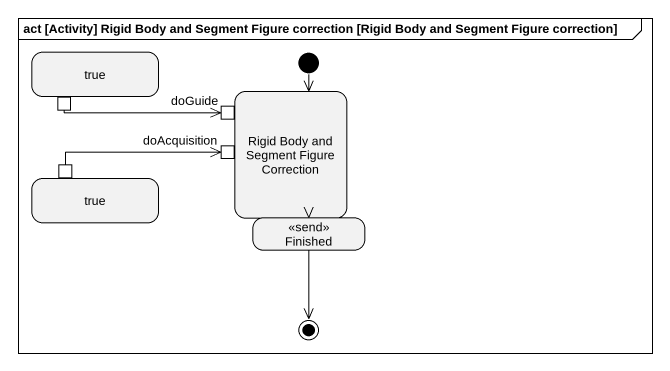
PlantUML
@startuml
mainframe act [Activity] Rigid Body and Segment Figure correction [Rigid Body and Segment Figure correction]
hide empty description
state true {
  state pin1 <<outputPin>>
}
state "Rigid Body and Segment Figure Correction" as Rigid_Body_and_Segment {
  state doGuide <<inputPin>>
  state doAcquisition <<inputPin>>
}
state "true" as true_2 {
  state pin2 <<outputPin>>
}
state Finished <<send>>
[*] --> Rigid_Body_and_Segment
pin1 -right-> doGuide
Rigid_Body_and_Segment --> Finished
pin2 -right-> doAcquisition
Finished --> [*]
@enduml
